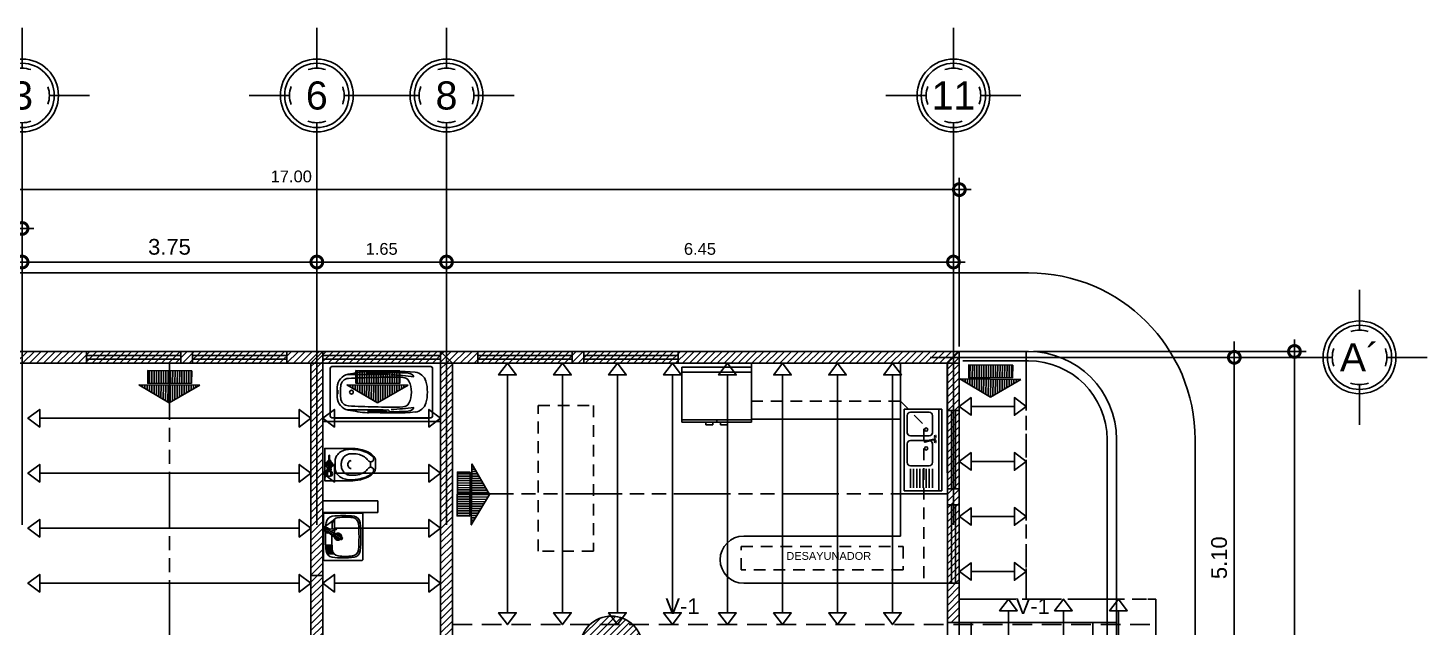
# Model space of a CAD drawing. Header units: inches. Extents: x -370 to 18, y -197 to 199.
# Drawn here: x -310.38 to -292.58, y -3.47 to 4.15 of the extents above; entities that cross this region are included whole.
import ezdxf
from ezdxf.enums import TextEntityAlignment as Align

# ---------------------------------------------------------------- set-up
doc = ezdxf.new("R2010")
doc.units = ezdxf.units.IN
doc.header["$MEASUREMENT"] = 0
doc.header["$PDMODE"] = 34
doc.header["$PDSIZE"] = 0.2
for name, pattern in [('ACAD_ISO09W100', [45, 24, -3, 6, -3, 6, -3]), ('CENTER2', [28.575, 19.05, -3.175, 3.175, -3.175]), ('DASHED', [0.75, 0.5, -0.25]), ('RAYITAS', [0.375, 0.25, -0.125])]:
    doc.linetypes.add(name, pattern=pattern)
for name, color, linetype in [('artefactos', 1, 'Continuous'), ('aux2', 194, 'Continuous'), ('MUEBLES', 7, 'Continuous'), ('sanitarios', 9, 'Continuous'), ('VIGAS', 6, 'CENTER2')]:
    doc.layers.add(name, color=color, linetype=linetype)
doc.styles.get("Standard").update_dxf_attribs({"font": 'arial.ttf'})
doc.dimstyles.new('E100', dxfattribs={"dimtxt": 0.15, "dimasz": 0.15, "dimexe": 0.15, "dimexo": 0.0625, "dimgap": 0.09, "dimtad": 1, "dimzin": 0, "dimdsep": 46, "dimtxsty": 'Standard', "dimblk": 'DOTSMALL', "dimcen": 0.09, "dimdle": 0.15, "dimclrd": 1, "dimclre": 1, "dimclrt": 2, "dimazin": 0, "dimtfac": 1, "dimtofl": 0, "dimtmove": 1, "dimatfit": 1, "dimldrblk": 'OPEN90', "dimfxl": 1, "dimtolj": 1, "dimtzin": 0, "dimarcsym": 0})

# ---------------------------------------------------------------- blocks, each defined once
blk = doc.blocks.new('lp')
at = {"layer": 'artefactos', "color": 1}
for p, q in [((687.89, 606.665), (687.89, 605.365)), ((688.49, 606.665), (687.89, 606.665)), ((687.94, 606.665), (687.94, 605.365)), ((688.49, 605.365), (688.49, 606.665)), ((688.04, 606.215), (688.04, 605.915)), ((688.39, 606.265), (688.09, 606.265)), ((688.44, 605.915), (688.44, 606.215)), ((688.159, 605.892), (687.994, 605.844)), ((688.163, 605.876), (687.996, 605.835)), ((688.04, 605.465), (688.04, 605.74)), ((688.09, 605.79), (688.19, 605.79)), ((688.116, 605.865), (688.19, 605.865)), ((688.19, 605.865), (688.39, 605.865)), ((688.19, 605.79), (688.39, 605.79)), ((688.44, 605.74), (688.44, 605.465)), ((687.89, 605.365), (688.49, 605.365)), ((688.39, 605.415), (688.09, 605.415))]:
    blk.add_line(p, q, dxfattribs=at)
for centre, radius, start, end in [((688.09, 606.215), 0.05, 90, 180), ((688.39, 606.215), 0.05, 0, 90), ((688.09, 605.915), 0.05, 180, 250.9242), ((688.39, 605.915), 0.05, 270, 0), ((687.995, 605.84), 0.00485, 105, 285), ((688.09, 605.74), 0.05, 90, 180), ((688.161, 605.884), 0.00791, 282.4753, 107.5247), ((688.39, 605.74), 0.05, 0, 90), ((688.09, 605.465), 0.05, 180, 270), ((688.39, 605.465), 0.05, 270, 0)]:
    blk.add_arc(centre, radius, start, end, dxfattribs=at)
at = {"layer": 'aux2', "color": 1}
for p, q in [((688.04, 606.615), (688.04, 606.315)), ((688.04, 606.615), (688.04, 606.315)), ((688.04, 606.615), (688.04, 606.315)), ((688.04, 606.615), (688.04, 606.315)), ((688.09, 606.615), (688.09, 606.315)), ((688.14, 606.615), (688.14, 606.315)), ((688.19, 606.615), (688.19, 606.315)), ((688.24, 606.615), (688.24, 606.315)), ((688.29, 606.615), (688.29, 606.315)), ((688.34, 606.615), (688.34, 606.315)), ((688.39, 606.615), (688.39, 606.315)), ((687.988, 605.879), (687.98, 605.873)), ((687.988, 605.801), (687.98, 605.806)), ((687.991, 605.874), (687.983, 605.869)), ((687.991, 605.805), (687.983, 605.81)), ((687.984, 605.892), (687.989, 605.885)), ((687.984, 605.787), (687.989, 605.794)), ((687.988, 605.895), (687.993, 605.888)), ((687.988, 605.784), (687.993, 605.792)), ((687.997, 605.873), (688.002, 605.866)), ((687.997, 605.806), (688.002, 605.813)), ((688.007, 605.892), (687.999, 605.887)), ((688.007, 605.787), (687.999, 605.793)), ((688.001, 605.876), (688.006, 605.869)), ((688.001, 605.803), (688.006, 605.81)), ((688.01, 605.887), (688.002, 605.882)), ((688.01, 605.792), (688.002, 605.797))]:
    blk.add_line(p, q, dxfattribs=at)
for centre, radius in [((688.14, 605.99), 0.025), ((687.995, 605.88), 0.00381), ((687.995, 605.799), 0.00381), ((688.14, 605.69), 0.025)]:
    blk.add_circle(centre, radius, dxfattribs=at)
for centre, radius, start, end in [((687.986, 605.894), 0.00259, 35, 215), ((687.982, 605.871), 0.00259, 125, 305), ((687.982, 605.808), 0.00259, 55, 235), ((687.986, 605.786), 0.00259, 145, 325), ((687.984, 605.882), 0.0051, 312.2939, 27.7061), ((687.984, 605.797), 0.0051, 332.2939, 47.7061), ((687.993, 605.87), 0.0051, 42.2939, 117.7061), ((687.993, 605.809), 0.0051, 242.2939, 317.7061), ((687.997, 605.891), 0.0051, 222.2939, 297.7061), ((687.997, 605.788), 0.0051, 62.2939, 137.7061), ((688.006, 605.879), 0.0051, 132.2939, 207.7061), ((688.006, 605.801), 0.0051, 152.2939, 227.7061), ((688.004, 605.867), 0.00259, 215, 35), ((688.004, 605.812), 0.00259, 325, 145), ((688.008, 605.89), 0.00259, 305, 125), ((688.008, 605.79), 0.00259, 235, 55)]:
    blk.add_arc(centre, radius, start, end, dxfattribs=at)
blk = doc.blocks.new('A$C78C0248E')
at = {"layer": 'artefactos', "color": 2}
for p, q in [((0.244, 0.263), (-0.325, 0.263)), ((-0.325, 0.263), (-0.325, -0.186)), ((0.244, 0.263), (0.244, -0.186)), ((0.244, 0.223), (-0.325, 0.223)), ((0.244, -0.166), (-0.325, -0.166)), ((0.244, -0.186), (-0.325, -0.186)), ((-0.127, -0.186), (-0.127, -0.206)), ((-0.071, -0.206), (-0.127, -0.206)), ((-0.071, -0.186), (-0.071, -0.206)), ((-0.04, -0.166), (-0.04, -0.186)), ((-0.009, -0.186), (-0.009, -0.206)), ((-0.009, -0.206), (0.047, -0.206)), ((0.047, -0.186), (0.047, -0.206))]:
    blk.add_line(p, q, dxfattribs=at)
blk = doc.blocks.new('BC-P3')
at = {"color": 1}
for p, q in [((-0.352, 0), (0.352, 0)), ((-0.375, -1.477), (-0.375, -0.023)), ((0.375, -0.023), (0.375, -1.477)), ((-0.26, -0.25), (-0.26, -0.65)), ((0.26, -0.25), (0.26, -0.65)), ((-0.299, -0.646), (-0.304, -0.562)), ((-0.295, -0.615), (-0.289, -0.545)), ((-0.295, -0.615), (-0.29, -0.621)), ((-0.289, -0.545), (-0.288, -0.546)), ((-0.26, -0.847), (-0.285, -0.558)), ((0.26, -0.847), (0.285, -0.558)), ((0.289, -0.545), (0.288, -0.546)), ((0.295, -0.615), (0.289, -0.545)), ((0.295, -0.615), (0.29, -0.621)), ((0.299, -0.646), (0.304, -0.562)), ((-0.295, -0.835), (-0.28, -0.82)), ((-0.289, -0.622), (-0.278, -0.816)), ((0.289, -0.622), (0.278, -0.816)), ((0.295, -0.835), (0.28, -0.82)), ((-0.295, -0.885), (-0.295, -0.835)), ((-0.295, -0.885), (-0.261, -0.851)), ((0.295, -0.885), (0.261, -0.851)), ((0.295, -0.885), (0.295, -0.835)), ((0.352, -1.5), (-0.352, -1.5))]:
    blk.add_line(p, q, dxfattribs=at)
blk.add_lwpolyline([(-0.026, -0.108, 0.338364), (-0.025, -0.109, 0.038384), (-0.018, -0.11, 0.0164), (-0.01, -0.111, 0.011665), (0.002, -0.111, 0.011665), (0.013, -0.111, 0.0164), (0.021, -0.11, 0.038384), (0.029, -0.109, 0.338364), (0.029, -0.108, 0.338364), (0.029, -0.107, 0.038384), (0.021, -0.106, 0.0164), (0.013, -0.105, 0.011665), (0.002, -0.105, 0.011665), (-0.01, -0.105, 0.0164), (-0.018, -0.106, 0.038384), (-0.025, -0.107, 0.338364)], format="xyb", close=True, dxfattribs=at)
blk.add_circle((0, -0.31), 0.0275, dxfattribs=at)
for centre, radius, start, end in [((-0.352, -0.023), 0.023, 90, 180), ((-0.067, -0.301), 0.2, 92.1239, 168.9839), ((-0.082, -0.272), 0.12, 92.5539, 176.467), ((0, -2.1), 1.95, 90, 92.5539), ((0, -2.1), 2, 90, 92.1239), ((0, -2.1), 2, 87.8761, 90), ((0, -2.1), 1.95, 87.4461, 90), ((0.067, -0.301), 0.2, 11.0161, 87.8761), ((0.082, -0.272), 0.12, 3.533, 87.4461), ((0.352, -0.023), 0.023, 0, 90), ((2.677, -0.835), 2.995, 168.9839, 174.4587), ((7.962, -0.768), 8.179, 176.467, 179.1704), ((-7.962, -0.768), 8.179, 0.8296, 3.533), ((-2.677, -0.835), 2.995, 5.5413, 11.0161), ((-0.205, -0.556), 0.1, 174.4587, 183.7832), ((-0.289, -0.548), 0.002, 12.2804, 69.2529), ((-0.384, -0.569), 0.1, 4.1251, 12.2804), ((0.384, -0.569), 0.1, 167.7196, 175.8749), ((0.289, -0.548), 0.002, 110.7471, 167.7196), ((0.205, -0.556), 0.1, 356.2168, 5.5413), ((3.668, -0.903), 3.974, 176.4609, 184.9418), ((-0.389, -0.652), 0.09, 356.4609, 3.7832), ((-0.291, -0.622), 0.002, 5, 45.7989), ((-0.284, -0.816), 0.006, 315, 3.2505), ((4.742, -0.654), 5.002, 179.9558, 181.4637), ((8.359, -0.88), 8.578, 178.4608, 181.2396), ((-8.359, -0.88), 8.578, 358.7604, 1.5392), ((-4.742, -0.654), 5.002, 358.5363, 0.0442), ((0.284, -0.816), 0.006, 176.7495, 225), ((0.291, -0.622), 0.002, 134.2011, 175), ((-3.668, -0.903), 3.974, 355.0582, 3.5391), ((0.389, -0.652), 0.09, 176.2168, 183.5391), ((4.351, -0.851), 4.64, 180.3451, 183.6254), ((-0.266, -0.847), 0.006, 315, 5), ((4.742, -0.654), 5.002, 182.7348, 186.5873), ((-4.742, -0.654), 5.002, 353.4127, 357.2652), ((0.266, -0.847), 0.006, 175, 225), ((-4.351, -0.851), 4.64, 356.3746, 359.6549), ((-0.18, -1.139), 0.1, 182.9172, 241.9463), ((-0.117, -1.064), 0.1, 181.2396, 243.8791), ((0, -0.825), 0.366, 243.8791, 270), ((0, -0.825), 0.366, 270, 296.1209), ((0.117, -1.064), 0.1, 296.1209, 358.7604), ((0.18, -1.139), 0.1, 298.0537, 357.0828), ((-0.112, -1.23), 0.18, 184.9418, 254.479), ((0, -0.825), 0.6, 254.479, 270), ((0, -0.825), 0.6, 270, 285.521), ((0.112, -1.23), 0.18, 285.521, 355.0582), ((-0.352, -1.477), 0.023, 180, 270), ((0.352, -1.477), 0.023, 270, 0)]:
    blk.add_arc(centre, radius, start, end, dxfattribs=at)
blk = doc.blocks.new('videt')
at = {"layer": 'artefactos', "color": 1}
blk.add_line((0.024, 0.29), (-0.044, 0.29), dxfattribs=at)
for points in [[(0.196, 0.029, 0.049648), (0.183, 0.159, 0.06346), (0.151, 0.256, 0.103485), (0.093, 0.331, 0.178458), (0.04, 0.351), (-0.06, 0.351, 0.178458), (-0.112, 0.331, 0.103485), (-0.17, 0.256, 0.06346), (-0.203, 0.159, 0.049648), (-0.216, 0.029), (-0.216, -0.293), (0.196, -0.293)], [(-0.104, 0.322, 0.103485), (-0.159, 0.251, 0.06346), (-0.191, 0.157, 0.049648), (-0.204, 0.029, 0.075858), (-0.192, -0.046, 0.086069), (-0.162, -0.106, 0.105985), (-0.113, -0.148, 0.126201), (-0.06, -0.162), (0.04, -0.162, 0.126201), (0.093, -0.148, 0.105985), (0.142, -0.106, 0.086069), (0.172, -0.046, 0.075858), (0.184, 0.029, 0.049648), (0.171, 0.157, 0.06346), (0.139, 0.251, 0.103485), (0.085, 0.322, 0.097511), (0.07, 0.328, 0.09808), (0.055, 0.328, 0.098895), (0.041, 0.322, 0.099479), (0.03, 0.311, 0.099479), (0.025, 0.297, 0.098895), (0.025, 0.282, 0.09808), (0.031, 0.268, 0.097511), (0.041, 0.257, -0.102445), (0.087, 0.211, -0.077884), (0.116, 0.146, -0.065096), (0.127, 0.061, -0.024284), (0.125, 0.029, -0.115331), (0.115, -0.013, -0.103946), (0.086, -0.051, -0.091071), (0.043, -0.075, -0.083675), (-0.01, -0.084, -0.083675), (-0.063, -0.075, -0.091071), (-0.105, -0.051, -0.103946), (-0.135, -0.013, -0.115331), (-0.145, 0.029, -0.024284), (-0.146, 0.061, -0.065096), (-0.135, 0.146, -0.077884), (-0.106, 0.211, -0.102445), (-0.061, 0.257, 0.097511), (-0.05, 0.268, 0.09808), (-0.044, 0.282, 0.098895), (-0.044, 0.297, 0.099479), (-0.05, 0.311, 0.099479), (-0.061, 0.322, 0.098895), (-0.075, 0.328, 0.09808), (-0.09, 0.328, 0.097511)]]:
    blk.add_lwpolyline(points, format="xyb", close=True, dxfattribs=at)
blk.add_lwpolyline([(0.04, 0.043, -0.111064), (0.036, 0.026, -0.102841), (0.025, 0.012, -0.093011), (0.01, 0.003, -0.087082), (-0.01, -0.001, -0.087082), (-0.029, 0.003, -0.093011), (-0.045, 0.012, -0.102841), (-0.056, 0.026, -0.111064), (-0.06, 0.043, -0.111064)], format="xyb", dxfattribs=at)
at = {"layer": 'aux2', "color": 1}
for p, q in [((-0.166, -0.293), (-0.166, -0.281)), ((-0.166, -0.293), (-0.091, -0.293)), ((-0.154, -0.215), (-0.154, -0.203)), ((-0.083, -0.215), (-0.154, -0.215)), ((-0.083, -0.259), (-0.154, -0.259)), ((-0.154, -0.277), (-0.154, -0.259)), ((-0.15, -0.206), (-0.15, -0.201)), ((-0.15, -0.276), (-0.15, -0.265)), ((-0.135, -0.209), (-0.147, -0.209)), ((-0.135, -0.262), (-0.147, -0.262)), ((-0.132, -0.206), (-0.132, -0.197)), ((-0.132, -0.274), (-0.132, -0.265)), ((-0.125, -0.206), (-0.125, -0.197)), ((-0.125, -0.274), (-0.125, -0.265)), ((-0.11, -0.209), (-0.122, -0.209)), ((-0.11, -0.262), (-0.122, -0.262)), ((-0.107, -0.206), (-0.107, -0.201)), ((-0.107, -0.276), (-0.107, -0.265)), ((-0.104, -0.215), (-0.104, -0.203)), ((-0.104, -0.277), (-0.104, -0.259)), ((-0.091, -0.293), (-0.091, -0.281)), ((-0.083, -0.212), (-0.07, -0.212)), ((-0.083, -0.262), (-0.083, -0.212)), ((-0.083, -0.237), (-0.07, -0.237)), ((-0.083, -0.262), (-0.07, -0.262)), ((-0.07, -0.262), (-0.07, -0.212)), ((-0.058, -0.215), (-0.07, -0.215)), ((-0.058, -0.259), (-0.07, -0.259)), ((-0.046, -0.212), (-0.058, -0.212)), ((-0.058, -0.262), (-0.058, -0.212)), ((-0.046, -0.262), (-0.058, -0.262)), ((0.047, -0.221), (0.031, -0.221)), ((0.047, -0.252), (0.031, -0.252)), ((0.047, -0.252), (0.047, -0.221)), ((0.05, -0.234), (0.106, -0.234)), ((0.05, -0.24), (0.106, -0.24))]:
    blk.add_line(p, q, dxfattribs=at)
blk.add_lwpolyline([(-0.035, -0.237), (-0.022, -0.259), (0.003, -0.259), (0.015, -0.237), (0.003, -0.215), (-0.022, -0.215)], close=True, dxfattribs=at)
for centre, radius in [((-0.01, -0.237), 0.0437), ((-0.01, -0.236), 0.025), ((-0.01, -0.237), 0.025), ((-0.01, -0.237), 0.00855)]:
    blk.add_circle(centre, radius, dxfattribs=at)
for centre, radius, start, end in [((-0.129, -0.39), 0.116, 71.0754, 108.9246), ((-0.119, -0.237), 0.0406, 147.7952, 212.2048), ((-0.129, -0.25), 0.0531, 61.9275, 118.0725), ((-0.147, -0.206), 0.00312, 180, 270), ((-0.147, -0.265), 0.00312, 90, 180), ((-0.135, -0.206), 0.00312, 270, 0), ((-0.135, -0.265), 0.00312, 0, 90), ((-0.122, -0.206), 0.00312, 180, 270), ((-0.122, -0.265), 0.00312, 90, 180), ((-0.11, -0.206), 0.00312, 270, 0), ((-0.11, -0.265), 0.00312, 0, 90), ((-0.138, -0.237), 0.0406, 327.7958, 32.2042), ((0.05, -0.231), 0.00312, 180, 270), ((0.05, -0.243), 0.00312, 90, 180), ((0.106, -0.237), 0.00312, 270, 90)]:
    blk.add_arc(centre, radius, start, end, dxfattribs=at)
blk = doc.blocks.new('lavamanos tlimpio')
at = {"layer": 'artefactos'}
for p, q in [((10.6, -10.3), (10.6, -3.5)), ((11.9, -10.4), (11.9, -3.5)), ((13.8, -10.4), (13.8, -3.7)), ((15.1, -10.6), (15.1, -3.7)), ((17, -10.7), (17, -3.9)), ((18.3, -11.1), (18.3, -3.9)), ((20.2, -11.5), (20.2, -4.8)), ((21.5, -13), (21.5, -4.8))]:
    blk.add_line(p, q, dxfattribs=at)
blk.add_lwpolyline([(30, -49.2), (30, -0.8, 0.414214), (29.2, 0), (-29.2, 0, 0.414214), (-30, -0.8), (-30, -49.2, 0.414214), (-29.2, -50), (29.2, -50, 0.414214)], format="xyb", close=True, dxfattribs=at)
for points in [[(-6.3, -2.5, 0.16165), (-7.8, -1.6), (-9.1, -0.8, 0.405288), (-11.2, -2), (-11.2, -3.5, 0.262176), (-10.5, -6.2)], [(-9.6, -4.3, 0.344116), (-9.7, -7.7), (-9.5, -8.3, -0.110943), (-9.5, -9.1), (-10.6, -16, 0.394589), (-10.1, -16.7), (-10, -16.7)], [(-6.8, -9.1, 0.076052), (-7.1, -9.7), (-9.1, -16.3, -0.394589), (-9.8, -16.8), (-10, -16.7)], [(-5.4, -7.7, 0.68313), (-7.9, -3.3)]]:
    blk.add_lwpolyline(points, format="xyb", dxfattribs=at)
for points in [[(-10.5, -6.2), (-9.9, -7.4)], [(-10.4, -3), (1.1, -23)], [(-8.6, -2), (2.9, -22)]]:
    blk.add_lwpolyline(points, dxfattribs=at)
for centre, radius, start, end in [((73, -25), 100, 171.9569, 188.0431), ((-17.1, -12.3), 9, 95.138, 171.9569), ((-16, -19.7), 8.5, 94.7912, 172.9336), ((0, -202.5), 200, 93.2141, 95.138), ((0, -210.5), 200, 92.7843, 94.7912), ((-9.5, -2.5), 1.5, 9.298, 247.8045), ((-9.5, -2.5), 1, 30, 210), ((-7.5, -5), 2.75, 152.2794, 192.5302), ((-7.5, -5), 2.75, 351.5788, 108.8589), ((0, -210.5), 200, 91.7204, 92.1195), ((0, -202.5), 200, 84.862, 91.7916), ((0, -18.5), 4.5, 136.0639, 277.5113), ((0, -210.5), 200, 85.2728, 91.0678), ((0, -18.5), 3, 144.5233, 275.4767), ((0, -18.5), 4.5, 316.1452, 110.3438), ((0, -18.5), 3, 314.5724, 105.4276), ((10.1, -10.3), 0.5, 267.0983, 0), ((11.3, -3.5), 0.65, 0, 180), ((12.4, -10.4), 0.5, 180, 266.4399), ((13.3, -10.4), 0.5, 266.1822, 0), ((14.5, -3.7), 0.65, 0, 180), ((15.6, -10.6), 0.5, 180, 265.5232), ((16.5, -10.7), 0.5, 266.4637, 0), ((16, -19.7), 8.5, 7.0664, 86.7126), ((17.7, -3.9), 0.65, 0, 180), ((17.1, -12.3), 9, 8.0431, 84.862), ((18.8, -11.1), 0.5, 180, 251.5041), ((19.7, -11.5), 0.5, 245.3398, 0), ((20.9, -4.8), 0.65, 0, 179.9999), ((22, -13), 0.5, 180, 227.7171), ((-73, -25), 100, 351.9569, 8.0431), ((50, -27.8), 75, 172.9336, 187.0664), ((2, -22.5), 1.5, 161.8103, 78.1897), ((2, -22.5), 1, 210, 30), ((-50, -27.8), 75, 352.9336, 7.0664), ((-17.1, -37.7), 9, 188.0431, 264.862), ((-16, -36), 8.5, 187.0664, 265.2088), ((0, 152.5), 200, 264.862, 275.138), ((0, 154.8), 200, 265.2088, 274.7912), ((16, -36), 8.5, 274.7912, 352.9336), ((17.1, -37.7), 9, 275.138, 351.9569)]:
    blk.add_arc(centre, radius, start, end, dxfattribs=at)
blk = doc.blocks.new('EJE NORTE NUEVO')
at = {"color": 8}
for p, q in [((0, 3.252), (0, 3.764)), ((-0.347, 2.905), (-0.859, 2.905)), ((0.347, 2.905), (0.859, 2.905))]:
    blk.add_line(p, q, dxfattribs=at)
at = {"color": 2, "linetype": 'CENTER2'}
blk.add_line((0, 2.558), (0, -2.558), dxfattribs=at)
at = {"color": 8}
blk.add_circle((0, 2.905), 0.463, dxfattribs=at)
at = {"color": 4}
blk.add_circle((0, 2.905), 0.409, dxfattribs=at)
at = {"color": 8}
for start, end in [(71.4161, 108.5839), (160.6993, 199.2784), (341.7694, 18.2529), (251.0526, 288.9474)]:
    blk.add_arc((0, 2.905), 0.347, start, end, dxfattribs=at)
at = {"color": 4}
blk.add_attdef('A', text='', height=0.358, dxfattribs=at).set_placement((0, 2.905), align=Align.MIDDLE_CENTER)
blk = doc.blocks.new('_DotSmall')
at = {"color": 0, "linetype": 'ByBlock', "const_width": 0.5}
blk.add_lwpolyline([(-0.0625, 0, 1), (0.0625, 0, 1)], format="xyb", close=True, dxfattribs=at)
blk = doc.blocks.new('*D190')
at = {"color": 1, "lineweight": -2, "transparency": 16777216}
for p, q in [((0.075, 9.062), (0.075, 10.715)), ((5.075, 9.489), (5.075, 10.715)), ((-0.075, 10.565), (5.225, 10.565))]:
    blk.add_line(p, q, dxfattribs=at)
at = {"layer": 'DEFPOINTS', "color": 0, "transparency": 16777216}
for p in [(5.075, 10.565), (5.075, 9.427), (0.075, 9)]:
    blk.add_point(p, dxfattribs=at)
at = {"color": 1, "lineweight": -2, "transparency": 16777216, "xscale": 0.3, "yscale": 0.3, "zscale": 0.3, "rotation": 180}
blk.add_blockref('_DotSmall', (0.075, 10.565), dxfattribs=at)
at = {"color": 1, "lineweight": -2, "transparency": 16777216, "xscale": 0.3, "yscale": 0.3, "zscale": 0.3}
blk.add_blockref('_DotSmall', (5.075, 10.565), dxfattribs=at)
at = {"color": 2, "transparency": 16777216, "insert": (2.575, 10.731), "char_height": 0.15, "attachment_point": 5}
blk.add_mtext('\\A1;5.00', dxfattribs=at)
blk = doc.blocks.new('_Open90')
at = {"color": 0, "linetype": 'ByBlock', "lineweight": -2}
for p, q in [((0, 0), (-1, 0)), ((-0.5, 0.5), (0, 0)), ((0, 0), (-0.5, -0.5))]:
    blk.add_line(p, q, dxfattribs=at)
blk = doc.blocks.new('*D138')
at = {"color": 1, "lineweight": -2, "transparency": 16777216}
for p, q in [((-236.938, 114.773), (-236.938, 115.622)), ((-233.188, 114.347), (-233.188, 115.622)), ((-237.138, 115.422), (-232.988, 115.422))]:
    blk.add_line(p, q, dxfattribs=at)
at = {"layer": 'DEFPOINTS', "color": 0, "transparency": 16777216}
for p in [(-233.188, 115.422), (-236.938, 114.711), (-233.188, 114.284)]:
    blk.add_point(p, dxfattribs=at)
at = {"color": 1, "lineweight": -2, "transparency": 16777216, "xscale": 0.3, "yscale": 0.3, "zscale": 0.3, "rotation": 180}
blk.add_blockref('_DotSmall', (-236.938, 115.422), dxfattribs=at)
at = {"color": 1, "lineweight": -2, "transparency": 16777216, "xscale": 0.3, "yscale": 0.3, "zscale": 0.3}
blk.add_blockref('_DotSmall', (-233.188, 115.422), dxfattribs=at)
at = {"color": 2, "transparency": 16777216, "insert": (-235.063, 115.614), "char_height": 0.2, "attachment_point": 5}
blk.add_mtext('\\A1;3.75', dxfattribs=at)
blk = doc.blocks.new('*D470')
at = {"color": 1, "lineweight": -2, "transparency": 16777216}
for p, q in [((8.825, 9.062), (8.825, 10.288)), ((10.475, 9.062), (10.475, 10.288)), ((8.675, 10.138), (10.625, 10.138))]:
    blk.add_line(p, q, dxfattribs=at)
at = {"layer": 'DEFPOINTS', "color": 0, "transparency": 16777216}
for p in [(10.475, 10.138), (8.825, 9), (10.475, 9)]:
    blk.add_point(p, dxfattribs=at)
at = {"color": 1, "lineweight": -2, "transparency": 16777216, "xscale": 0.3, "yscale": 0.3, "zscale": 0.3, "rotation": 180}
blk.add_blockref('_DotSmall', (8.825, 10.138), dxfattribs=at)
at = {"color": 1, "lineweight": -2, "transparency": 16777216, "xscale": 0.3, "yscale": 0.3, "zscale": 0.3}
blk.add_blockref('_DotSmall', (10.475, 10.138), dxfattribs=at)
at = {"color": 2, "transparency": 16777216, "insert": (9.65, 10.304), "char_height": 0.15, "attachment_point": 5}
blk.add_mtext('\\A1;1.65', dxfattribs=at)
blk = doc.blocks.new('*D471')
at = {"color": 1, "lineweight": -2, "transparency": 16777216}
for p, q in [((10.475, 9.062), (10.475, 10.288)), ((16.925, 9.062), (16.925, 10.288)), ((10.325, 10.138), (17.075, 10.138))]:
    blk.add_line(p, q, dxfattribs=at)
at = {"layer": 'DEFPOINTS', "color": 0, "transparency": 16777216}
for p in [(16.925, 10.138), (10.475, 9), (16.925, 9)]:
    blk.add_point(p, dxfattribs=at)
at = {"color": 1, "lineweight": -2, "transparency": 16777216, "xscale": 0.3, "yscale": 0.3, "zscale": 0.3, "rotation": 180}
blk.add_blockref('_DotSmall', (10.475, 10.138), dxfattribs=at)
at = {"color": 1, "lineweight": -2, "transparency": 16777216, "xscale": 0.3, "yscale": 0.3, "zscale": 0.3}
blk.add_blockref('_DotSmall', (16.925, 10.138), dxfattribs=at)
at = {"color": 2, "transparency": 16777216, "insert": (13.7, 10.304), "char_height": 0.15, "attachment_point": 5}
blk.add_mtext('\\A1;6.45', dxfattribs=at)
blk = doc.blocks.new('*D472')
at = {"color": 1, "lineweight": -2, "transparency": 16777216}
for p, q in [((-0.15, 11.059), (17.15, 11.059)), ((0, 9.062), (0, 11.209)), ((17, 9.062), (17, 11.209))]:
    blk.add_line(p, q, dxfattribs=at)
at = {"layer": 'DEFPOINTS', "color": 0, "transparency": 16777216}
for p in [(17, 11.059), (0, 9), (17, 9)]:
    blk.add_point(p, dxfattribs=at)
at = {"color": 1, "lineweight": -2, "transparency": 16777216, "xscale": 0.3, "yscale": 0.3, "zscale": 0.3, "rotation": 180}
blk.add_blockref('_DotSmall', (0, 11.059), dxfattribs=at)
at = {"color": 1, "lineweight": -2, "transparency": 16777216, "xscale": 0.3, "yscale": 0.3, "zscale": 0.3}
blk.add_blockref('_DotSmall', (17, 11.059), dxfattribs=at)
at = {"color": 2, "transparency": 16777216, "insert": (8.5, 11.226), "char_height": 0.15, "attachment_point": 5}
blk.add_mtext('\\A1;17.00', dxfattribs=at)
blk = doc.blocks.new('*D140')
at = {"color": 1, "lineweight": -2, "transparency": 16777216}
for p, q in [((-221.514, 114.409), (-221.514, 108.909)), ((-222.764, 114.209), (-221.314, 114.209)), ((-222.764, 109.109), (-221.314, 109.109))]:
    blk.add_line(p, q, dxfattribs=at)
at = {"layer": 'DEFPOINTS', "color": 0, "transparency": 16777216}
for p in [(-222.827, 114.209), (-222.827, 109.109), (-221.514, 109.109)]:
    blk.add_point(p, dxfattribs=at)
at = {"color": 1, "lineweight": -2, "transparency": 16777216, "xscale": 0.3, "yscale": 0.3, "zscale": 0.3}
for p, rotation in [((-221.514, 114.209), 90), ((-221.514, 109.109), 270)]:
    blk.add_blockref('_DotSmall', p, dxfattribs=dict(at, rotation=rotation))
at = {"color": 2, "transparency": 16777216, "insert": (-221.707, 111.659), "char_height": 0.2, "attachment_point": 5, "rotation": 90}
blk.add_mtext('\\A1;5.10', dxfattribs=at)
blk = doc.blocks.new('*D477')
at = {"color": 1, "lineweight": -2, "transparency": 16777216}
for p, q in [((21.264, -0.15), (21.264, 9.15)), ((17.942, 9), (21.414, 9)), ((19.062, 0), (21.414, 0))]:
    blk.add_line(p, q, dxfattribs=at)
at = {"layer": 'DEFPOINTS', "color": 0, "transparency": 16777216}
for p in [(17.88, 9), (21.264, 9), (19, 0)]:
    blk.add_point(p, dxfattribs=at)
at = {"color": 1, "lineweight": -2, "transparency": 16777216, "xscale": 0.3, "yscale": 0.3, "zscale": 0.3}
for p, rotation in [((21.264, 9), 90), ((21.264, 0), 270)]:
    blk.add_blockref('_DotSmall', p, dxfattribs=dict(at, rotation=rotation))
at = {"color": 2, "transparency": 16777216, "insert": (21.098, 4.5), "char_height": 0.15, "attachment_point": 5, "rotation": 90}
blk.add_mtext('\\A1;9.00', dxfattribs=at)
blk = doc.blocks.new('F')
at = {"layer": 'VIGAS', "linetype": 'ByBlock'}
h = blk.add_hatch(dxfattribs=at)
h.set_pattern_fill('_USER', color=1, scale=0.029401, angle=90, style=0, pattern_type=0)
h.set_pattern_definition([(90, (-240.477405, -22.610412), (-0.0294009492, 2e-18), [])])
h.paths.add_polyline_path([(0.392, 0.181), (0.003, 0.409), (-0.385, 0.181)])
h = blk.add_hatch(dxfattribs=at)
h.set_pattern_fill('_USER', color=1, scale=0.029401, angle=90, style=0, pattern_type=0)
h.set_pattern_definition([(90, (-240.477405, -22.584635), (-0.0294009492, 2e-18), [])])
h.paths.add_polyline_path([(-0.279, 0.162), (-0.279, 0), (0.279, 0), (0.279, 0.162)])
at = {"color": 2}
blk.add_line((-0.385, 0.181), (0.003, 0.409), dxfattribs=at)
at = {"layer": 'VIGAS', "color": 2, "linetype": 'ByBlock'}
blk.add_line((0.392, 0.181), (0.003, 0.409), dxfattribs=at)
blk.add_lwpolyline([(-0.385, 0.181), (0.392, 0.181)], dxfattribs=at)
blk.add_lwpolyline([(-0.279, 0.162), (0.279, 0.162), (0.279, 0), (-0.279, 0)], close=True, dxfattribs=at)
blk = doc.blocks.new('A$C4C712806')
at = {"color": 8}
for p, q in [((17.88, 10), (-1.877, 10)), ((5, 9), (5.895, 9)), ((5.895, 8.85), (5.895, 9)), ((7.095, 9), (7.245, 9)), ((7.095, 8.85), (7.095, 9)), ((7.245, 8.85), (7.245, 9)), ((8.445, 9), (8.9, 9)), ((8.445, 8.85), (8.445, 9)), ((8.75, 8.85), (8.9, 9)), ((8.9, 9), (8.9, 7.1)), ((10.872, 9), (10.4, 9)), ((10.4, 9), (10.4, 4.512)), ((10.55, 8.85), (10.4, 9)), ((10.872, 8.85), (10.872, 9)), ((12.222, 9), (12.072, 9)), ((12.072, 8.85), (12.072, 9)), ((12.222, 8.85), (12.222, 9)), ((17, 9), (13.422, 9)), ((13.422, 8.85), (13.422, 9)), ((16.85, 8.85), (17, 9)), ((17, 9), (17.88, 9)), ((17, 9), (17, 8.25)), ((5.15, 8.85), (5.895, 8.85)), ((7.095, 8.85), (7.245, 8.85)), ((8.445, 8.85), (8.75, 8.85)), ((8.75, 8.85), (8.75, 6.15)), ((10.872, 8.85), (10.55, 8.85)), ((10.55, 5.462), (10.55, 8.85)), ((12.222, 8.85), (12.072, 8.85)), ((16.85, 8.85), (13.422, 8.85)), ((16.25, 6.65), (16.25, 8.85)), ((16.85, 8.85), (16.85, 8.25)), ((17.043, 8.88), (17.88, 8.88)), ((10.55, 8.7), (10.55, 4.512)), ((16.85, 8.25), (17, 8.25)), ((8.9, 8.109), (10.4, 8.109)), ((18.88, 7.88), (18.88, 5.25)), ((19, 7.88), (19, 4.95)), ((20, 7.88), (20, -1.183)), ((16.85, 7.25), (16.85, 7.05)), ((16.85, 7.25), (17, 7.25)), ((17, 7.25), (17, 7.05)), ((9.6, 7.1), (8.9, 7.1)), ((8.9, 6.95), (8.9, 6.15)), ((9.6, 6.95), (8.9, 6.95)), ((9.6, 7.1), (9.6, 6.95)), ((16.85, 7.05), (17, 7.05)), ((8.75, 6.15), (8.9, 6.15)), ((16.85, 6.05), (16.85, 5.55)), ((16.85, 6.05), (17, 6.05)), ((17, 6.05), (17, 5.55))]:
    blk.add_line(p, q, dxfattribs=at)
at = {"color": 1}
for p, q in [((7.095, 9), (5.895, 9)), ((7.245, 9), (8.445, 9)), ((10.4, 9), (8.9, 9)), ((10.872, 9), (12.072, 9)), ((12.222, 9), (13.422, 9)), ((7.095, 8.85), (5.895, 8.85)), ((7.245, 8.85), (8.445, 8.85)), ((10.4, 8.85), (8.9, 8.85)), ((10.872, 8.85), (12.072, 8.85)), ((12.222, 8.85), (13.422, 8.85)), ((16.85, 7.25), (16.85, 8.25)), ((17, 7.25), (17, 8.25)), ((16.85, 6.05), (16.85, 7.05)), ((17, 6.05), (17, 7.05))]:
    blk.add_line(p, q, dxfattribs=at)
at = {"color": 2}
for p, q in [((7.095, 8.95), (5.895, 8.95)), ((7.245, 8.95), (8.445, 8.95)), ((10.4, 8.95), (8.9, 8.95)), ((10.872, 8.95), (12.072, 8.95)), ((12.222, 8.95), (13.422, 8.95)), ((7.095, 8.9), (5.895, 8.9)), ((7.245, 8.9), (8.445, 8.9)), ((10.4, 8.9), (8.9, 8.9)), ((10.872, 8.9), (12.072, 8.9)), ((12.222, 8.9), (13.422, 8.9)), ((16.9, 7.25), (16.9, 8.25)), ((16.95, 7.25), (16.95, 8.25)), ((16.9, 6.05), (16.9, 7.05)), ((16.95, 6.05), (16.95, 7.05))]:
    blk.add_line(p, q, dxfattribs=at)
at = {"color": 8, "linetype": 'RAYITAS', "ltscale": 0.3}
blk.add_line((17.85, 5.85), (17.85, 8.994), dxfattribs=at)
at = {"color": 8, "linetype": 'DASHED', "ltscale": 0.3}
for p, q in [((16.25, 8.366), (14.357, 8.366)), ((16.25, 8.366), (16.55, 8.066)), ((16.55, 6.116), (16.55, 8.066))]:
    blk.add_line(p, q, dxfattribs=at)
at = {"color": 8}
blk.add_lwpolyline([(16.85, 6.05), (14.257, 6.05, -1), (14.257, 6.65), (16.25, 6.65), (16.25, 8.137), (14.357, 8.137), (14.357, 8.85), (16.846, 8.85), (16.85, 6.05)], format="xyb", dxfattribs=at)
at = {"color": 8, "linetype": 'RAYITAS', "ltscale": 0.3}
blk.add_lwpolyline([(17.358, 3.516), (17.358, 3.516), (19.5, 3.525), (19.5, 5.85), (17, 5.85), (17, 5.85)], dxfattribs=at)
at = {"color": 8}
blk.add_lwpolyline([(19, 5.55), (17, 5.55), (17, 3.75), (19, 3.75)], close=True, dxfattribs=at)
for radius in [2.12, 1.12, 1]:
    blk.add_arc((17.88, 7.88), radius, 0, 90, dxfattribs=at)
at = {"layer": 'MUEBLES', "color": 8}
for p, q in [((16.25, 6.65), (14.257, 6.65)), ((16.85, 6.05), (14.257, 6.05))]:
    blk.add_line(p, q, dxfattribs=at)
at = {"layer": 'MUEBLES', "color": 8, "linetype": 'DASHED', "ltscale": 0.3}
for points in [[(11.64, 8.313), (12.347, 8.313), (12.347, 6.457), (11.64, 6.457)], [(16.285, 6.517), (16.285, 6.22), (14.224, 6.22), (14.224, 6.517)]]:
    blk.add_lwpolyline(points, close=True, dxfattribs=at)
at = {"layer": 'MUEBLES', "color": 8}
for points in [[(16.85, 5.25), (17.15, 5.25), (17.15, 5.55), (16.85, 5.55)], [(18.7, 5.25), (19, 5.25), (19, 5.55), (18.7, 5.55)]]:
    blk.add_lwpolyline(points, close=True, dxfattribs=at)
blk.add_arc((14.257, 6.35), 0.3, 90, 270, dxfattribs=at)
for p, values in [((5.075, 9.352), {'A': '3'}), ((8.825, 9.352), {'A': '6'}), ((10.475, 9.352), {'A': '8'}), ((16.925, 9.352), {'A': '11'})]:
    blk.add_blockref('EJE NORTE NUEVO', p).add_auto_attribs(values)
ref = blk.add_blockref('EJE NORTE NUEVO', (19.187, 8.925), dxfattribs=dict(xscale=-1, rotation=270))
ref.add_attrib('A', 'A´', dxfattribs={"color": 4, "height": 0.3581}).set_placement((22.092, 8.925), align=Align.MIDDLE_CENTER)
at = {"layer": 'artefactos', "color": 8, "xscale": 0.8666666666666671, "yscale": 0.8666666666666671, "zscale": 0.8666666666666671, "rotation": 90.00000000000001}
blk.add_blockref('BC-P3', (8.997, 8.482), dxfattribs=at)
at = {"layer": 'MUEBLES', "color": 8, "xscale": 1.56056294117736, "yscale": 1.56056294117736, "zscale": 1.56056294117736}
blk.add_blockref('A$C78C0248E', (13.975, 8.389), dxfattribs=at)
at = {"layer": 'MUEBLES', "color": 8, "xscale": 0.8000000000000114, "yscale": 0.8000000000000114, "zscale": 0.8000000000000114, "rotation": 180}
blk.add_blockref('lp', (567.09, 492.558), dxfattribs=at)
at = {"layer": 'MUEBLES', "color": 8, "xscale": -1, "rotation": 270}
blk.add_blockref('videt', (9.22, 7.571), dxfattribs=at)
at = {"layer": 'sanitarios', "color": 8, "xscale": -0.01000000000203727, "yscale": 0.01000000000021828, "zscale": 0.01, "rotation": 90}
blk.add_blockref('lavamanos tlimpio', (8.91, 6.642), dxfattribs=at)
at = {"layer": 'MUEBLES', "color": 8, "insert": (15.878, 6.347), "char_height": 0.1, "attachment_point": 9}
blk.add_mtext('DESAYUNADOR', dxfattribs=at)
at = {"color": 8}
for base, p1, p2, picture, middle in [((17, 11.059), (0, 9), (17, 9), '*D472', (8.5, 11.226)), ((5.075, 10.565), (0.075, 9), (5.075, 9.427), '*D190', (2.575, 10.731)), ((10.475, 10.138), (8.825, 9), (10.475, 9), '*D470', (9.65, 10.304)), ((16.925, 10.138), (10.475, 9), (16.925, 9), '*D471', (13.7, 10.304))]:
    dim = blk.add_linear_dim(base=base, p1=p1, p2=p2, dimstyle='E100', dxfattribs=at)
    dim.commit()
    dim.dimension.update_dxf_attribs({"geometry": picture, "text_midpoint": middle})
dim = blk.add_linear_dim(base=(8.825, 10.138), p1=(5.075, 9.427), p2=(8.825, 9), dimstyle='E100', dxfattribs=at)
dim.commit()
dim.dimension.update_dxf_attribs({"geometry": '*D138', "text_midpoint": (6.95, 10.33), "insert": (242.013, -105.284)})
dim = blk.add_linear_dim(base=(21.264, 9), p1=(19, 0), p2=(17.88, 9), angle=90, dimstyle='E100')
dim.commit()
dim.dimension.update_dxf_attribs({"geometry": '*D477', "text_midpoint": (21.098, 4.5)})
dim = blk.add_linear_dim(base=(20.499, 3.825), p1=(19.187, 8.925), p2=(19.187, 3.825), angle=90, dimstyle='E100')
dim.commit()
dim.dimension.update_dxf_attribs({"geometry": '*D140', "text_midpoint": (20.307, 6.375), "insert": (242.013, -105.284)})

msp = doc.modelspace()

# ---------------------------------------------------------------- hatches: boundary and pattern name
h = msp.add_hatch()
h.set_pattern_fill('ANSI31', color=2, scale=0.5)
h.paths.add_polyline_path([(-315.5309, 0.03189), (-298.5309, 0.03189), (-298.5309, -0.11811), (-315.5309, -0.11811)])
h = msp.add_hatch()
h.set_pattern_fill('ANSI31', color=2, scale=0.5)
h.paths.add_polyline_path([(-306.6309, -4.30651), (-306.7809, -4.30651), (-306.7809, -0.11811), (-306.6309, -0.11811)])
h = msp.add_hatch()
h.set_pattern_fill('ANSI31', color=2, scale=0.5)
h.paths.add_polyline_path([(-304.9809, -0.11811), (-305.1309, -0.11811), (-305.1309, -4.30651), (-304.9809, -4.30651)])
h = msp.add_hatch()
h.set_pattern_fill('ANSI31', color=2, scale=0.5)
h.paths.add_polyline_path([(-298.5309, -0.11811), (-298.6809, -0.11811), (-298.6809, -3.41811), (-298.5309, -3.41811)])
at = {"layer": 'VIGAS', "linetype": 'ByBlock'}
h = msp.add_hatch(dxfattribs=at)
h.set_pattern_fill('_USER,_O', color=1, scale=0.06, angle=45, pattern_type=0)
h.set_pattern_definition([(45, (-733.25646, -62.20536), (-0.042426407, 0.042426407), [])])
h.paths.add_polyline_path([(-302.56024, -3.73359, 1), (-303.35623, -3.73359, 1)])

# ---------------------------------------------------------------- linework, layer by layer
at = {"color": 3, "linetype": 'ACAD_ISO09W100', "ltscale": 0.03}
msp.add_line((-298.6824, -1.77969), (-304.9809, -1.78061), dxfattribs=at)
at = {"color": 2}
for points in [[(-315.5309, 0.03189), (-298.5309, 0.03189), (-298.5309, -0.11811), (-315.5309, -0.11811)], [(-306.6309, -4.30651), (-306.7809, -4.30651), (-306.7809, -0.11811), (-306.6309, -0.11811)], [(-304.9809, -0.11811), (-305.1309, -0.11811), (-305.1309, -4.30651), (-304.9809, -4.30651)], [(-298.5309, -0.11811), (-298.6809, -0.11811), (-298.6809, -3.41811), (-298.5309, -3.41811)]]:
    msp.add_lwpolyline(points, close=True, dxfattribs=at)
at = {"color": 3, "linetype": 'ACAD_ISO09W100', "ltscale": 0.03}
for points in [[(-297.6809, 0.03189), (-297.6809, -3.11811)], [(-308.5809, -0.11811), (-308.5809, -4.30651)], [(-298.5309, -3.11811), (-296.0309, -3.11811), (-296.0309, -5.44311), (-298.18292, -5.44311)]]:
    msp.add_lwpolyline(points, dxfattribs=at)
at = {"color": 4}
for points in [[(-304.28076, -0.26736), (-304.16854, -0.26736), (-304.28076, -0.11811), (-304.39298, -0.26736), (-304.28076, -0.26736), (-304.28104, -3.29386), (-304.39326, -3.29386), (-304.28104, -3.44311), (-304.16882, -3.29386), (-304.28104, -3.29386)], [(-303.58076, -0.26736), (-303.46854, -0.26736), (-303.58076, -0.11811), (-303.69298, -0.26736), (-303.58076, -0.26736), (-303.58104, -3.29386), (-303.69326, -3.29386), (-303.58104, -3.44311), (-303.46882, -3.29386), (-303.58104, -3.29386)], [(-302.88076, -0.26736), (-302.76854, -0.26736), (-302.88076, -0.11811), (-302.99298, -0.26736), (-302.88076, -0.26736), (-302.88104, -3.29386), (-302.99326, -3.29386), (-302.88104, -3.44311), (-302.76882, -3.29386), (-302.88104, -3.29386)], [(-302.18076, -0.26736), (-302.06854, -0.26736), (-302.18076, -0.11811), (-302.29298, -0.26736), (-302.18076, -0.26736), (-302.18104, -3.29386), (-302.29326, -3.29386), (-302.18104, -3.44311), (-302.06882, -3.29386), (-302.18104, -3.29386)], [(-301.48076, -0.26755), (-301.36854, -0.26755), (-301.48076, -0.1183), (-301.59298, -0.26755), (-301.48076, -0.26755), (-301.48104, -3.29405), (-301.59326, -3.29405), (-301.48104, -3.4433), (-301.36882, -3.29405), (-301.48104, -3.29405)], [(-300.78076, -0.26761), (-300.66854, -0.26761), (-300.78076, -0.11837), (-300.89298, -0.26761), (-300.78076, -0.26761), (-300.78104, -3.29412), (-300.89326, -3.29412), (-300.78104, -3.44337), (-300.66882, -3.29412), (-300.78104, -3.29412)], [(-300.08076, -0.26768), (-299.96854, -0.26768), (-300.08076, -0.11843), (-300.19298, -0.26768), (-300.08076, -0.26768), (-300.08104, -3.29418), (-300.19326, -3.29418), (-300.08104, -3.44343), (-299.96882, -3.29418), (-300.08104, -3.29418)], [(-299.38076, -0.26736), (-299.26854, -0.26736), (-299.38076, -0.11811), (-299.49298, -0.26736), (-299.38076, -0.26736), (-299.38104, -3.29386), (-299.49326, -3.29386), (-299.38104, -3.44311), (-299.26882, -3.29386), (-299.38104, -3.29386)], [(-310.23165, -0.81811), (-310.23165, -0.70588), (-310.3809, -0.81811), (-310.23165, -0.93033), (-310.23165, -0.81811), (-306.93015, -0.8176), (-306.93015, -0.92982), (-306.7809, -0.8176), (-306.93015, -0.70537), (-306.93015, -0.8176)], [(-306.48165, -0.81811), (-306.48165, -0.70588), (-306.6309, -0.81811), (-306.48165, -0.93033), (-306.48165, -0.81811), (-305.28015, -0.8179), (-305.28015, -0.93012), (-305.1309, -0.8179), (-305.28015, -0.70568), (-305.28015, -0.8179)], [(-298.38165, -0.66811), (-298.38165, -0.55588), (-298.5309, -0.66811), (-298.38165, -0.78033), (-298.38165, -0.66811), (-297.83015, -0.6676), (-297.83015, -0.77982), (-297.6809, -0.6676), (-297.83015, -0.55537), (-297.83015, -0.6676)], [(-310.23165, -1.51811), (-310.23165, -1.40588), (-310.3809, -1.51811), (-310.23165, -1.63033), (-310.23165, -1.51811), (-306.93015, -1.5176), (-306.93015, -1.62982), (-306.7809, -1.5176), (-306.93015, -1.40537), (-306.93015, -1.5176)], [(-306.48154, -1.51811), (-306.48154, -1.40588), (-306.63079, -1.51811), (-306.48154, -1.63033), (-306.48154, -1.51811), (-305.28004, -1.5179), (-305.28004, -1.63012), (-305.13079, -1.5179), (-305.28004, -1.40568), (-305.28004, -1.5179)], [(-298.38165, -1.36811), (-298.38165, -1.25588), (-298.5309, -1.36811), (-298.38165, -1.48033), (-298.38165, -1.36811), (-297.83015, -1.3676), (-297.83015, -1.47982), (-297.6809, -1.3676), (-297.83015, -1.25537), (-297.83015, -1.3676)], [(-298.381, -2.06811), (-298.381, -1.95588), (-298.53025, -2.06811), (-298.381, -2.18033), (-298.381, -2.06811), (-297.8295, -2.0676), (-297.8295, -2.17982), (-297.68025, -2.0676), (-297.8295, -1.95537), (-297.8295, -2.0676)], [(-310.23154, -2.21811), (-310.23154, -2.10588), (-310.38079, -2.21811), (-310.23154, -2.33033), (-310.23154, -2.21811), (-306.93004, -2.2176), (-306.93004, -2.32982), (-306.78079, -2.2176), (-306.93004, -2.10537), (-306.93004, -2.2176)], [(-306.48165, -2.21811), (-306.48165, -2.10588), (-306.6309, -2.21811), (-306.48165, -2.33033), (-306.48165, -2.21811), (-305.28015, -2.2179), (-305.28015, -2.33012), (-305.1309, -2.2179), (-305.28015, -2.10568), (-305.28015, -2.2179)], [(-298.38035, -2.76811), (-298.38035, -2.65588), (-298.5296, -2.76811), (-298.38035, -2.88033), (-298.38035, -2.76811), (-297.82885, -2.7676), (-297.82885, -2.87982), (-297.6796, -2.7676), (-297.82885, -2.65537), (-297.82885, -2.7676)], [(-310.23143, -2.91811), (-310.23143, -2.80588), (-310.38068, -2.91811), (-310.23143, -3.03033), (-310.23143, -2.91811), (-306.92993, -2.9176), (-306.92993, -3.02982), (-306.78068, -2.9176), (-306.92993, -2.80537), (-306.92993, -2.9176)], [(-306.48143, -2.91811), (-306.48143, -2.80588), (-306.63068, -2.91811), (-306.48143, -3.03033), (-306.48143, -2.91811), (-305.27993, -2.9179), (-305.27993, -3.03012), (-305.13068, -2.9179), (-305.27993, -2.80568), (-305.27993, -2.9179)], [(-297.9059, -3.26736), (-297.79368, -3.26736), (-297.9059, -3.11811), (-298.01812, -3.26736), (-297.9059, -3.26736), (-297.9059, -4.13136), (-298.01812, -4.13136), (-297.9059, -4.28061), (-297.79368, -4.13136), (-297.9059, -4.13136)], [(-297.2059, -3.26736), (-297.09368, -3.26736), (-297.2059, -3.11811), (-297.31812, -3.26736), (-297.2059, -3.26736), (-297.2059, -4.13136), (-297.31812, -4.13136), (-297.2059, -4.28061), (-297.09368, -4.13136), (-297.2059, -4.13136)], [(-296.5059, -3.26736), (-296.39368, -3.26736), (-296.5059, -3.11811), (-296.61812, -3.26736), (-296.5059, -3.26736), (-296.5059, -4.13136), (-296.61812, -4.13136), (-296.5059, -4.28061), (-296.39368, -4.13136), (-296.5059, -4.13136)]]:
    msp.add_lwpolyline(points, dxfattribs=at)
at = {"color": 8, "linetype": 'RAYITAS'}
msp.add_lwpolyline([(-304.9809, -3.44311), (-296.0309, -3.44311)], dxfattribs=at)
at = {"layer": 'VIGAS', "color": 1, "linetype": 'ByBlock'}
msp.add_circle((-302.95824, -3.73359), 0.39799, dxfattribs=at)

# ---------------------------------------------------------------- block references
msp.add_blockref('A$C4C712806', (-315.5309, -8.96811))
at = {"color": 2}
for p, rotation in [((-298.12983, -0.14034), 179.5252541221278), ((-308.57704, -0.21335), 179.5252541221278), ((-305.92886, -0.21335), 179.5252541221278), ((-304.91867, -1.78176), 269.5252541221279)]:
    msp.add_blockref('F', p, dxfattribs=dict(at, rotation=rotation))

# ---------------------------------------------------------------- texts
at = {"color": 2, "char_height": 0.2, "attachment_point": 1}
for insert in [(-302.27044, -3.10877), (-297.8131, -3.10877)]:
    msp.add_mtext('V-1', dxfattribs=dict(at, insert=insert))

doc.saveas('drawing.dxf')
